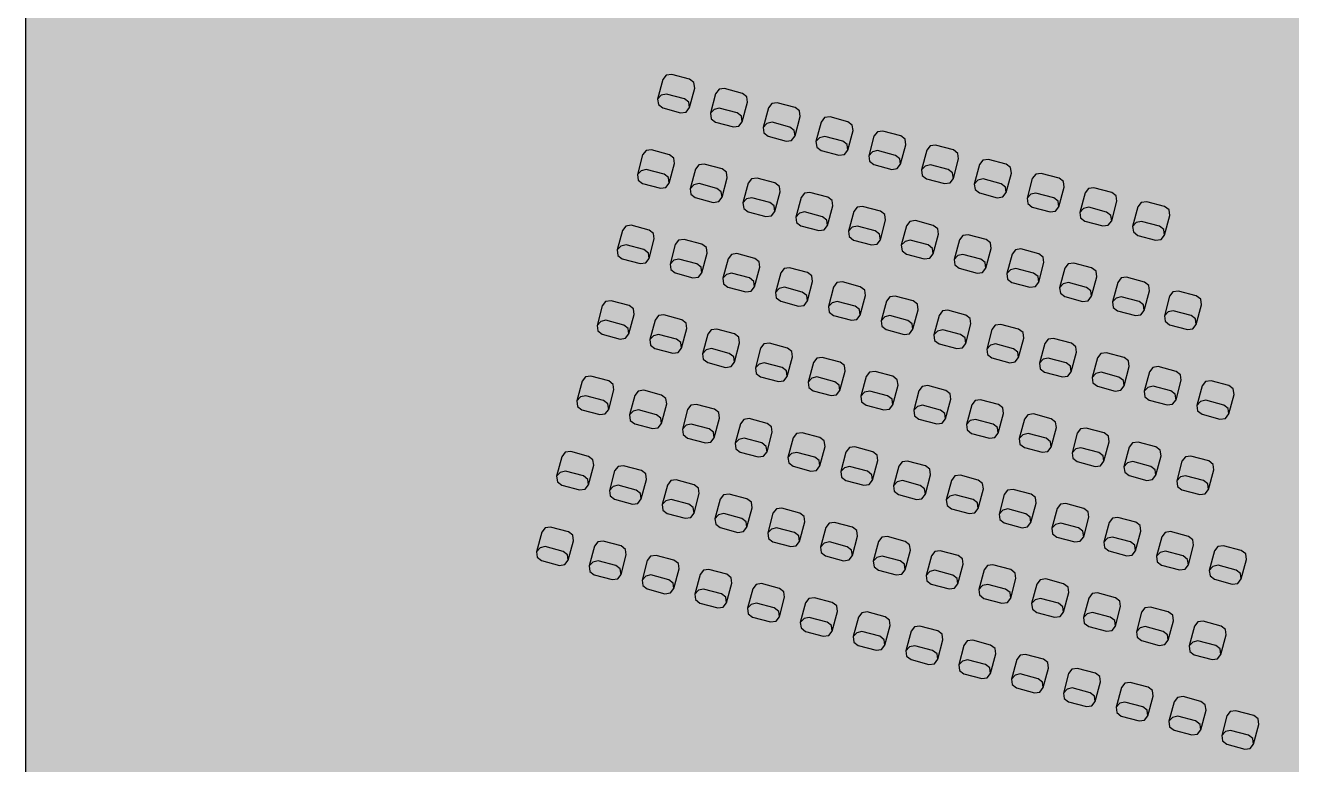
# Model space of a CAD drawing. Header units: feet. Extents: x 280 to 544, y 563 to 815.
# Drawn here: x 310.5 to 369, y 689.1 to 723.2 of the extents above; entities that cross this region are included whole.
import ezdxf

# ---------------------------------------------------------------- set-up
doc = ezdxf.new("R2010")
doc.units = ezdxf.units.FT
doc.header["$MEASUREMENT"] = 0
for name, color, linetype in [('Background', 7, 'Continuous'), ('Building', 7, 'Continuous'), ('Layer 1', 7, 'Continuous')]:
    doc.layers.add(name, color=color, linetype=linetype)

msp = doc.modelspace()

# ---------------------------------------------------------------- hatches: boundary and pattern name
at = {"layer": 'Background', "lineweight": 0, "true_color": 0xe6e6e6, "transparency": 33554687}
h = msp.add_hatch(color=254, dxfattribs=at)
h.dxf.hatch_style = 1
h.paths.add_polyline_path([(491.791, 760.881), (310.541, 760.881), (310.541, 592.714), (491.791, 592.714)])

# ---------------------------------------------------------------- linework, layer by layer
at = {"layer": 'Background', "color": 254, "lineweight": 0, "true_color": 0xe6e6e6, "transparency": 33554687}
msp.add_lwpolyline([(491.791, 760.881), (310.541, 760.881), (310.541, 592.714), (491.791, 592.714)], close=True, dxfattribs=at)
at = {"layer": 'Background', "color": 254, "lineweight": 25, "true_color": 0xe6e6e6}
msp.add_lwpolyline([(491.791, 760.881), (310.541, 760.881), (310.541, 592.714), (491.791, 592.714)], close=True, dxfattribs=at)
at = {"layer": 'Building', "color": 18, "lineweight": 25, "true_color": 0x000000}
msp.add_lwpolyline([(310.541, 760.881), (310.541, 591.967)], dxfattribs=at)
at = {"layer": 'Layer 1', "color": 18, "lineweight": 25, "true_color": 0x000000}
for points in [[(341.179, 719.422), (341.421, 720.324), (341.388, 720.577), (341.185, 720.732), (340.36, 720.953), (340.107, 720.92), (339.952, 720.717), (339.71, 719.816), (339.744, 719.563), (339.946, 719.407), (340.771, 719.186), (341.024, 719.22), (341.179, 719.422), (341.146, 719.675), (340.944, 719.83), (340.119, 720.051), (339.88, 719.994), (339.71, 719.816)], [(343.614, 718.77), (343.856, 719.671), (343.823, 719.924), (343.62, 720.079), (342.795, 720.3), (342.542, 720.267), (342.387, 720.065), (342.145, 719.163), (342.178, 718.91), (342.381, 718.755), (343.206, 718.534), (343.459, 718.567), (343.614, 718.77), (343.581, 719.023), (343.379, 719.178), (342.553, 719.399), (342.315, 719.341), (342.145, 719.163)], [(346.049, 718.117), (346.291, 719.019), (346.257, 719.272), (346.055, 719.427), (345.23, 719.648), (344.977, 719.615), (344.822, 719.412), (344.58, 718.511), (344.613, 718.258), (344.816, 718.103), (345.641, 717.881), (345.894, 717.915), (346.049, 718.117), (346.016, 718.37), (345.813, 718.525), (344.988, 718.746), (344.75, 718.689), (344.58, 718.511)], [(348.484, 717.465), (348.726, 718.366), (348.692, 718.619), (348.49, 718.774), (347.665, 718.996), (347.412, 718.962), (347.257, 718.76), (347.015, 717.858), (347.048, 717.605), (347.251, 717.45), (348.076, 717.229), (348.329, 717.262), (348.484, 717.465), (348.451, 717.718), (348.248, 717.873), (347.423, 718.094), (347.184, 718.036), (347.015, 717.858)], [(350.919, 716.812), (351.16, 717.714), (351.127, 717.967), (350.925, 718.122), (350.1, 718.343), (349.847, 718.31), (349.692, 718.108), (349.45, 717.206), (349.483, 716.953), (349.686, 716.798), (350.511, 716.577), (350.764, 716.61), (350.919, 716.812), (350.886, 717.065), (350.683, 717.221), (349.858, 717.442), (349.619, 717.384), (349.45, 717.206)], [(340.248, 715.945), (340.489, 716.846), (340.456, 717.099), (340.254, 717.254), (339.428, 717.476), (339.175, 717.442), (339.02, 717.24), (338.779, 716.338), (338.812, 716.085), (339.014, 715.93), (339.839, 715.709), (340.092, 715.742), (340.248, 715.945), (340.214, 716.198), (340.012, 716.353), (339.187, 716.574), (338.948, 716.516), (338.779, 716.338)], [(353.354, 716.16), (353.595, 717.061), (353.562, 717.314), (353.36, 717.47), (352.535, 717.691), (352.282, 717.657), (352.127, 717.455), (351.885, 716.553), (351.918, 716.3), (352.121, 716.145), (352.946, 715.924), (353.199, 715.957), (353.354, 716.16), (353.321, 716.413), (353.118, 716.568), (352.293, 716.789), (352.054, 716.731), (351.885, 716.553)], [(355.789, 715.507), (356.03, 716.409), (355.997, 716.662), (355.795, 716.817), (354.97, 717.038), (354.717, 717.005), (354.561, 716.803), (354.32, 715.901), (354.353, 715.648), (354.555, 715.493), (355.381, 715.272), (355.634, 715.305), (355.789, 715.507), (355.756, 715.76), (355.553, 715.916), (354.728, 716.137), (354.489, 716.079), (354.32, 715.901)], [(342.682, 715.292), (342.924, 716.194), (342.891, 716.447), (342.688, 716.602), (341.863, 716.823), (341.61, 716.79), (341.455, 716.587), (341.214, 715.686), (341.247, 715.433), (341.449, 715.278), (342.274, 715.057), (342.527, 715.09), (342.682, 715.292), (342.649, 715.545), (342.447, 715.701), (341.622, 715.922), (341.383, 715.864), (341.214, 715.686)], [(358.224, 714.855), (358.465, 715.757), (358.432, 716.01), (358.23, 716.165), (357.405, 716.386), (357.152, 716.353), (356.996, 716.15), (356.755, 715.249), (356.788, 714.996), (356.99, 714.84), (357.815, 714.619), (358.068, 714.653), (358.224, 714.855), (358.19, 715.108), (357.988, 715.263), (357.163, 715.484), (356.924, 715.427), (356.755, 715.249)], [(345.117, 714.64), (345.359, 715.541), (345.326, 715.794), (345.123, 715.95), (344.298, 716.171), (344.045, 716.137), (343.89, 715.935), (343.648, 715.033), (343.682, 714.78), (343.884, 714.625), (344.709, 714.404), (344.962, 714.437), (345.117, 714.64), (345.084, 714.893), (344.882, 715.048), (344.057, 715.269), (343.818, 715.211), (343.648, 715.033)], [(360.659, 714.202), (360.9, 715.104), (360.867, 715.357), (360.665, 715.512), (359.839, 715.733), (359.586, 715.7), (359.431, 715.498), (359.19, 714.596), (359.223, 714.343), (359.425, 714.188), (360.25, 713.967), (360.503, 714), (360.659, 714.202), (360.625, 714.455), (360.423, 714.611), (359.598, 714.832), (359.359, 714.774), (359.19, 714.596)], [(347.552, 713.987), (347.794, 714.889), (347.761, 715.142), (347.558, 715.297), (346.733, 715.518), (346.48, 715.485), (346.325, 715.283), (346.083, 714.381), (346.117, 714.128), (346.319, 713.973), (347.144, 713.752), (347.397, 713.785), (347.552, 713.987), (347.519, 714.24), (347.317, 714.396), (346.492, 714.617), (346.253, 714.559), (346.083, 714.381)], [(363.093, 713.55), (363.335, 714.452), (363.302, 714.705), (363.099, 714.86), (362.274, 715.081), (362.021, 715.048), (361.866, 714.845), (361.625, 713.944), (361.658, 713.691), (361.86, 713.536), (362.685, 713.314), (362.938, 713.348), (363.093, 713.55), (363.06, 713.803), (362.858, 713.958), (362.033, 714.179), (361.794, 714.122), (361.625, 713.944)], [(349.987, 713.335), (350.229, 714.236), (350.196, 714.489), (349.993, 714.645), (349.168, 714.866), (348.915, 714.833), (348.76, 714.63), (348.518, 713.729), (348.551, 713.476), (348.754, 713.32), (349.579, 713.099), (349.832, 713.132), (349.987, 713.335), (349.954, 713.588), (349.752, 713.743), (348.926, 713.964), (348.688, 713.907), (348.518, 713.729)], [(339.316, 712.467), (339.557, 713.369), (339.524, 713.622), (339.322, 713.777), (338.497, 713.998), (338.244, 713.965), (338.088, 713.763), (337.847, 712.861), (337.88, 712.608), (338.082, 712.453), (338.908, 712.232), (339.161, 712.265), (339.316, 712.467), (339.283, 712.72), (339.08, 712.876), (338.255, 713.097), (338.016, 713.039), (337.847, 712.861)], [(352.422, 712.682), (352.664, 713.584), (352.63, 713.837), (352.428, 713.992), (351.603, 714.213), (351.35, 714.18), (351.195, 713.978), (350.953, 713.076), (350.986, 712.823), (351.189, 712.668), (352.014, 712.447), (352.267, 712.48), (352.422, 712.682), (352.389, 712.935), (352.186, 713.091), (351.361, 713.312), (351.123, 713.254), (350.953, 713.076)], [(341.751, 711.815), (341.992, 712.716), (341.959, 712.969), (341.757, 713.125), (340.932, 713.346), (340.679, 713.313), (340.523, 713.11), (340.282, 712.209), (340.315, 711.956), (340.517, 711.8), (341.342, 711.579), (341.595, 711.612), (341.751, 711.815), (341.717, 712.068), (341.515, 712.223), (340.69, 712.444), (340.451, 712.387), (340.282, 712.209)], [(354.857, 712.03), (355.099, 712.932), (355.065, 713.185), (354.863, 713.34), (354.038, 713.561), (353.785, 713.528), (353.63, 713.325), (353.388, 712.424), (353.421, 712.171), (353.624, 712.016), (354.449, 711.794), (354.702, 711.828), (354.857, 712.03), (354.824, 712.283), (354.621, 712.438), (353.796, 712.659), (353.557, 712.602), (353.388, 712.424)], [(357.292, 711.378), (357.533, 712.279), (357.5, 712.532), (357.298, 712.687), (356.473, 712.908), (356.22, 712.875), (356.065, 712.673), (355.823, 711.771), (355.856, 711.518), (356.059, 711.363), (356.884, 711.142), (357.137, 711.175), (357.292, 711.378), (357.259, 711.631), (357.056, 711.786), (356.231, 712.007), (355.992, 711.949), (355.823, 711.771)], [(344.186, 711.162), (344.427, 712.064), (344.394, 712.317), (344.192, 712.472), (343.366, 712.693), (343.113, 712.66), (342.958, 712.458), (342.717, 711.556), (342.75, 711.303), (342.952, 711.148), (343.777, 710.927), (344.03, 710.96), (344.186, 711.162), (344.152, 711.415), (343.95, 711.571), (343.125, 711.792), (342.886, 711.734), (342.717, 711.556)], [(359.727, 710.725), (359.968, 711.627), (359.935, 711.88), (359.733, 712.035), (358.908, 712.256), (358.655, 712.223), (358.499, 712.02), (358.258, 711.119), (358.291, 710.866), (358.493, 710.711), (359.319, 710.49), (359.572, 710.523), (359.727, 710.725), (359.694, 710.978), (359.491, 711.134), (358.666, 711.355), (358.427, 711.297), (358.258, 711.119)], [(346.62, 710.51), (346.862, 711.412), (346.829, 711.665), (346.626, 711.82), (345.801, 712.041), (345.548, 712.008), (345.393, 711.805), (345.152, 710.904), (345.185, 710.651), (345.387, 710.495), (346.212, 710.274), (346.465, 710.308), (346.62, 710.51), (346.587, 710.763), (346.385, 710.918), (345.56, 711.139), (345.321, 711.082), (345.152, 710.904)], [(362.162, 710.073), (362.403, 710.974), (362.37, 711.227), (362.168, 711.383), (361.343, 711.604), (361.09, 711.57), (360.934, 711.368), (360.693, 710.466), (360.726, 710.213), (360.928, 710.058), (361.753, 709.837), (362.006, 709.87), (362.162, 710.073), (362.128, 710.326), (361.926, 710.481), (361.101, 710.702), (360.862, 710.644), (360.693, 710.466)], [(349.055, 709.858), (349.297, 710.759), (349.264, 711.012), (349.061, 711.167), (348.236, 711.388), (347.983, 711.355), (347.828, 711.153), (347.586, 710.251), (347.62, 709.998), (347.822, 709.843), (348.647, 709.622), (348.9, 709.655), (349.055, 709.858), (349.022, 710.111), (348.82, 710.266), (347.995, 710.487), (347.756, 710.429), (347.586, 710.251)], [(338.384, 708.99), (338.626, 709.892), (338.592, 710.145), (338.39, 710.3), (337.565, 710.521), (337.312, 710.488), (337.157, 710.285), (336.915, 709.384), (336.948, 709.131), (337.151, 708.975), (337.976, 708.754), (338.229, 708.788), (338.384, 708.99), (338.351, 709.243), (338.148, 709.398), (337.323, 709.619), (337.085, 709.562), (336.915, 709.384)], [(351.49, 709.205), (351.732, 710.107), (351.699, 710.36), (351.496, 710.515), (350.671, 710.736), (350.418, 710.703), (350.263, 710.5), (350.021, 709.599), (350.055, 709.346), (350.257, 709.191), (351.082, 708.97), (351.335, 709.003), (351.49, 709.205), (351.457, 709.458), (351.255, 709.614), (350.43, 709.835), (350.191, 709.777), (350.021, 709.599)], [(364.556, 709.431), (364.798, 710.333), (364.765, 710.586), (364.562, 710.741), (363.737, 710.962), (363.484, 710.929), (363.329, 710.726), (363.087, 709.825), (363.121, 709.572), (363.323, 709.417), (364.148, 709.195), (364.401, 709.229), (364.556, 709.431), (364.523, 709.684), (364.321, 709.839), (363.496, 710.06), (363.257, 710.003), (363.087, 709.825)], [(340.819, 708.338), (341.061, 709.239), (341.027, 709.492), (340.825, 709.647), (340, 709.868), (339.747, 709.835), (339.592, 709.633), (339.35, 708.731), (339.383, 708.478), (339.586, 708.323), (340.411, 708.102), (340.664, 708.135), (340.819, 708.338), (340.786, 708.591), (340.583, 708.746), (339.758, 708.967), (339.519, 708.909), (339.35, 708.731)], [(353.925, 708.553), (354.167, 709.454), (354.134, 709.707), (353.931, 709.862), (353.106, 710.084), (352.853, 710.05), (352.698, 709.848), (352.456, 708.946), (352.49, 708.693), (352.692, 708.538), (353.517, 708.317), (353.77, 708.35), (353.925, 708.553), (353.892, 708.806), (353.69, 708.961), (352.865, 709.182), (352.626, 709.124), (352.456, 708.946)], [(356.36, 707.9), (356.602, 708.802), (356.569, 709.055), (356.366, 709.21), (355.541, 709.431), (355.288, 709.398), (355.133, 709.196), (354.891, 708.294), (354.924, 708.041), (355.127, 707.886), (355.952, 707.665), (356.205, 707.698), (356.36, 707.9), (356.327, 708.153), (356.125, 708.309), (355.299, 708.53), (355.061, 708.472), (354.891, 708.294)], [(343.254, 707.685), (343.495, 708.587), (343.462, 708.84), (343.26, 708.995), (342.435, 709.216), (342.182, 709.183), (342.027, 708.98), (341.785, 708.079), (341.818, 707.826), (342.021, 707.671), (342.846, 707.449), (343.099, 707.483), (343.254, 707.685), (343.221, 707.938), (343.018, 708.093), (342.193, 708.314), (341.954, 708.257), (341.785, 708.079)], [(358.795, 707.248), (359.037, 708.149), (359.003, 708.402), (358.801, 708.558), (357.976, 708.779), (357.723, 708.746), (357.568, 708.543), (357.326, 707.642), (357.359, 707.389), (357.562, 707.233), (358.387, 707.012), (358.64, 707.045), (358.795, 707.248), (358.762, 707.501), (358.559, 707.656), (357.734, 707.877), (357.496, 707.82), (357.326, 707.642)], [(345.689, 707.033), (345.93, 707.934), (345.897, 708.187), (345.695, 708.342), (344.87, 708.564), (344.617, 708.53), (344.461, 708.328), (344.22, 707.426), (344.253, 707.173), (344.455, 707.018), (345.281, 706.797), (345.534, 706.83), (345.689, 707.033), (345.656, 707.286), (345.453, 707.441), (344.628, 707.662), (344.389, 707.604), (344.22, 707.426)], [(361.23, 706.595), (361.472, 707.497), (361.438, 707.75), (361.236, 707.905), (360.411, 708.126), (360.158, 708.093), (360.003, 707.891), (359.761, 706.989), (359.794, 706.736), (359.997, 706.581), (360.822, 706.36), (361.075, 706.393), (361.23, 706.595), (361.197, 706.848), (360.994, 707.004), (360.169, 707.225), (359.93, 707.167), (359.761, 706.989)], [(348.124, 706.38), (348.365, 707.282), (348.332, 707.535), (348.13, 707.69), (347.305, 707.911), (347.052, 707.878), (346.896, 707.676), (346.655, 706.774), (346.688, 706.521), (346.89, 706.366), (347.715, 706.145), (347.968, 706.178), (348.124, 706.38), (348.09, 706.633), (347.888, 706.789), (347.063, 707.01), (346.824, 706.952), (346.655, 706.774)], [(363.625, 705.954), (363.866, 706.855), (363.833, 707.108), (363.631, 707.264), (362.806, 707.485), (362.553, 707.451), (362.397, 707.249), (362.156, 706.347), (362.189, 706.094), (362.391, 705.939), (363.216, 705.718), (363.469, 705.751), (363.625, 705.954), (363.591, 706.207), (363.389, 706.362), (362.564, 706.583), (362.325, 706.525), (362.156, 706.347)], [(337.452, 705.513), (337.694, 706.414), (337.661, 706.667), (337.458, 706.822), (336.633, 707.044), (336.38, 707.01), (336.225, 706.808), (335.983, 705.906), (336.017, 705.653), (336.219, 705.498), (337.044, 705.277), (337.297, 705.31), (337.452, 705.513), (337.419, 705.766), (337.217, 705.921), (336.392, 706.142), (336.153, 706.084), (335.983, 705.906)], [(350.559, 705.728), (350.8, 706.629), (350.767, 706.882), (350.565, 707.038), (349.739, 707.259), (349.486, 707.225), (349.331, 707.023), (349.09, 706.121), (349.123, 705.868), (349.325, 705.713), (350.15, 705.492), (350.403, 705.525), (350.559, 705.728), (350.525, 705.981), (350.323, 706.136), (349.498, 706.357), (349.259, 706.299), (349.09, 706.121)], [(339.887, 704.86), (340.129, 705.762), (340.096, 706.015), (339.893, 706.17), (339.068, 706.391), (338.815, 706.358), (338.66, 706.155), (338.418, 705.254), (338.451, 705.001), (338.654, 704.846), (339.479, 704.625), (339.732, 704.658), (339.887, 704.86), (339.854, 705.113), (339.652, 705.269), (338.826, 705.49), (338.588, 705.432), (338.418, 705.254)], [(352.993, 705.075), (353.235, 705.977), (353.202, 706.23), (352.999, 706.385), (352.174, 706.606), (351.921, 706.573), (351.766, 706.371), (351.525, 705.469), (351.558, 705.216), (351.76, 705.061), (352.585, 704.84), (352.838, 704.873), (352.993, 705.075), (352.96, 705.328), (352.758, 705.484), (351.933, 705.705), (351.694, 705.647), (351.525, 705.469)], [(366.06, 705.301), (366.301, 706.203), (366.268, 706.456), (366.066, 706.611), (365.24, 706.832), (364.987, 706.799), (364.832, 706.597), (364.591, 705.695), (364.624, 705.442), (364.826, 705.287), (365.651, 705.066), (365.904, 705.099), (366.06, 705.301), (366.026, 705.554), (365.824, 705.71), (364.999, 705.931), (364.76, 705.873), (364.591, 705.695)], [(342.322, 704.208), (342.564, 705.109), (342.53, 705.362), (342.328, 705.518), (341.503, 705.739), (341.25, 705.705), (341.095, 705.503), (340.853, 704.601), (340.886, 704.348), (341.089, 704.193), (341.914, 703.972), (342.167, 704.005), (342.322, 704.208), (342.289, 704.461), (342.086, 704.616), (341.261, 704.837), (341.023, 704.779), (340.853, 704.601)], [(355.428, 704.423), (355.67, 705.325), (355.637, 705.578), (355.434, 705.733), (354.609, 705.954), (354.356, 705.921), (354.201, 705.718), (353.959, 704.817), (353.993, 704.564), (354.195, 704.408), (355.02, 704.187), (355.273, 704.221), (355.428, 704.423), (355.395, 704.676), (355.193, 704.831), (354.368, 705.052), (354.129, 704.995), (353.959, 704.817)], [(357.863, 703.77), (358.105, 704.672), (358.072, 704.925), (357.869, 705.08), (357.044, 705.301), (356.791, 705.268), (356.636, 705.066), (356.394, 704.164), (356.428, 703.911), (356.63, 703.756), (357.455, 703.535), (357.708, 703.568), (357.863, 703.77), (357.83, 704.023), (357.628, 704.179), (356.803, 704.4), (356.564, 704.342), (356.394, 704.164)], [(344.757, 703.555), (344.999, 704.457), (344.965, 704.71), (344.763, 704.865), (343.938, 705.086), (343.685, 705.053), (343.53, 704.851), (343.288, 703.949), (343.321, 703.696), (343.524, 703.541), (344.349, 703.32), (344.602, 703.353), (344.757, 703.555), (344.724, 703.808), (344.521, 703.964), (343.696, 704.185), (343.457, 704.127), (343.288, 703.949)], [(360.298, 703.118), (360.54, 704.02), (360.507, 704.273), (360.304, 704.428), (359.479, 704.649), (359.226, 704.616), (359.071, 704.413), (358.829, 703.512), (358.862, 703.259), (359.065, 703.104), (359.89, 702.882), (360.143, 702.916), (360.298, 703.118), (360.265, 703.371), (360.063, 703.526), (359.237, 703.747), (358.999, 703.69), (358.829, 703.512)], [(347.192, 702.903), (347.434, 703.804), (347.4, 704.057), (347.198, 704.213), (346.373, 704.434), (346.12, 704.401), (345.965, 704.198), (345.723, 703.297), (345.756, 703.044), (345.959, 702.888), (346.784, 702.667), (347.037, 702.7), (347.192, 702.903), (347.159, 703.156), (346.956, 703.311), (346.131, 703.532), (345.892, 703.475), (345.723, 703.297)], [(362.693, 702.476), (362.935, 703.378), (362.901, 703.631), (362.699, 703.786), (361.874, 704.007), (361.621, 703.974), (361.466, 703.772), (361.224, 702.87), (361.257, 702.617), (361.46, 702.462), (362.285, 702.241), (362.538, 702.274), (362.693, 702.476), (362.66, 702.729), (362.457, 702.885), (361.632, 703.106), (361.393, 703.048), (361.224, 702.87)], [(336.521, 702.035), (336.762, 702.937), (336.729, 703.19), (336.527, 703.345), (335.701, 703.566), (335.448, 703.533), (335.293, 703.331), (335.052, 702.429), (335.085, 702.176), (335.287, 702.021), (336.112, 701.8), (336.365, 701.833), (336.521, 702.035), (336.487, 702.288), (336.285, 702.444), (335.46, 702.665), (335.221, 702.607), (335.052, 702.429)], [(349.627, 702.25), (349.868, 703.152), (349.835, 703.405), (349.633, 703.56), (348.808, 703.781), (348.555, 703.748), (348.4, 703.546), (348.158, 702.644), (348.191, 702.391), (348.394, 702.236), (349.219, 702.015), (349.472, 702.048), (349.627, 702.25), (349.594, 702.503), (349.391, 702.659), (348.566, 702.88), (348.327, 702.822), (348.158, 702.644)], [(338.955, 701.383), (339.197, 702.284), (339.164, 702.537), (338.961, 702.693), (338.136, 702.914), (337.883, 702.881), (337.728, 702.678), (337.487, 701.777), (337.52, 701.524), (337.722, 701.368), (338.547, 701.147), (338.8, 701.18), (338.955, 701.383), (338.922, 701.636), (338.72, 701.791), (337.895, 702.012), (337.656, 701.955), (337.487, 701.777)], [(352.062, 701.598), (352.303, 702.5), (352.27, 702.753), (352.068, 702.908), (351.243, 703.129), (350.99, 703.096), (350.834, 702.893), (350.593, 701.992), (350.626, 701.739), (350.828, 701.584), (351.654, 701.362), (351.907, 701.396), (352.062, 701.598), (352.029, 701.851), (351.826, 702.006), (351.001, 702.227), (350.762, 702.17), (350.593, 701.992)], [(365.128, 701.824), (365.369, 702.726), (365.336, 702.979), (365.134, 703.134), (364.309, 703.355), (364.056, 703.322), (363.901, 703.119), (363.659, 702.218), (363.692, 701.965), (363.895, 701.809), (364.72, 701.588), (364.973, 701.622), (365.128, 701.824), (365.095, 702.077), (364.892, 702.232), (364.067, 702.453), (363.828, 702.396), (363.659, 702.218)], [(341.39, 700.73), (341.632, 701.632), (341.599, 701.885), (341.396, 702.04), (340.571, 702.261), (340.318, 702.228), (340.163, 702.026), (339.921, 701.124), (339.955, 700.871), (340.157, 700.716), (340.982, 700.495), (341.235, 700.528), (341.39, 700.73), (341.357, 700.983), (341.155, 701.139), (340.33, 701.36), (340.091, 701.302), (339.921, 701.124)], [(354.497, 700.946), (354.738, 701.847), (354.705, 702.1), (354.503, 702.255), (353.678, 702.476), (353.425, 702.443), (353.269, 702.241), (353.028, 701.339), (353.061, 701.086), (353.263, 700.931), (354.088, 700.71), (354.341, 700.743), (354.497, 700.946), (354.463, 701.199), (354.261, 701.354), (353.436, 701.575), (353.197, 701.517), (353.028, 701.339)], [(356.932, 700.293), (357.173, 701.195), (357.14, 701.448), (356.938, 701.603), (356.112, 701.824), (355.859, 701.791), (355.704, 701.588), (355.463, 700.687), (355.496, 700.434), (355.698, 700.279), (356.523, 700.058), (356.776, 700.091), (356.932, 700.293), (356.898, 700.546), (356.696, 700.702), (355.871, 700.923), (355.632, 700.865), (355.463, 700.687)], [(343.825, 700.078), (344.067, 700.98), (344.034, 701.233), (343.831, 701.388), (343.006, 701.609), (342.753, 701.576), (342.598, 701.373), (342.356, 700.472), (342.39, 700.219), (342.592, 700.063), (343.417, 699.842), (343.67, 699.876), (343.825, 700.078), (343.792, 700.331), (343.59, 700.486), (342.765, 700.707), (342.526, 700.65), (342.356, 700.472)], [(359.366, 699.641), (359.608, 700.542), (359.575, 700.795), (359.372, 700.951), (358.547, 701.172), (358.294, 701.138), (358.139, 700.936), (357.898, 700.034), (357.931, 699.781), (358.133, 699.626), (358.958, 699.405), (359.211, 699.438), (359.366, 699.641), (359.333, 699.894), (359.131, 700.049), (358.306, 700.27), (358.067, 700.212), (357.898, 700.034)], [(346.26, 699.426), (346.502, 700.327), (346.469, 700.58), (346.266, 700.735), (345.441, 700.956), (345.188, 700.923), (345.033, 700.721), (344.791, 699.819), (344.824, 699.566), (345.027, 699.411), (345.852, 699.19), (346.105, 699.223), (346.26, 699.426), (346.227, 699.679), (346.025, 699.834), (345.199, 700.055), (344.961, 699.997), (344.791, 699.819)], [(361.761, 698.999), (362.003, 699.901), (361.97, 700.154), (361.767, 700.309), (360.942, 700.53), (360.689, 700.497), (360.534, 700.294), (360.292, 699.393), (360.325, 699.14), (360.528, 698.985), (361.353, 698.763), (361.606, 698.797), (361.761, 698.999), (361.728, 699.252), (361.526, 699.407), (360.7, 699.628), (360.462, 699.571), (360.292, 699.393)], [(335.589, 698.558), (335.83, 699.46), (335.797, 699.713), (335.595, 699.868), (334.77, 700.089), (334.517, 700.056), (334.361, 699.853), (334.12, 698.952), (334.153, 698.699), (334.355, 698.543), (335.181, 698.322), (335.434, 698.356), (335.589, 698.558), (335.556, 698.811), (335.353, 698.966), (334.528, 699.187), (334.289, 699.13), (334.12, 698.952)], [(348.695, 698.773), (348.937, 699.675), (348.903, 699.928), (348.701, 700.083), (347.876, 700.304), (347.623, 700.271), (347.468, 700.068), (347.226, 699.167), (347.259, 698.914), (347.462, 698.759), (348.287, 698.538), (348.54, 698.571), (348.695, 698.773), (348.662, 699.026), (348.459, 699.182), (347.634, 699.403), (347.396, 699.345), (347.226, 699.167)], [(338.024, 697.906), (338.265, 698.807), (338.232, 699.06), (338.03, 699.215), (337.205, 699.436), (336.952, 699.403), (336.796, 699.201), (336.555, 698.299), (336.588, 698.046), (336.79, 697.891), (337.615, 697.67), (337.868, 697.703), (338.024, 697.906), (337.99, 698.159), (337.788, 698.314), (336.963, 698.535), (336.724, 698.477), (336.555, 698.299)], [(351.13, 698.121), (351.372, 699.022), (351.338, 699.275), (351.136, 699.43), (350.311, 699.652), (350.058, 699.618), (349.903, 699.416), (349.661, 698.514), (349.694, 698.261), (349.897, 698.106), (350.722, 697.885), (350.975, 697.918), (351.13, 698.121), (351.097, 698.374), (350.894, 698.529), (350.069, 698.75), (349.83, 698.692), (349.661, 698.514)], [(364.196, 698.347), (364.438, 699.248), (364.404, 699.501), (364.202, 699.656), (363.377, 699.878), (363.124, 699.844), (362.969, 699.642), (362.727, 698.74), (362.76, 698.487), (362.963, 698.332), (363.788, 698.111), (364.041, 698.144), (364.196, 698.347), (364.163, 698.6), (363.96, 698.755), (363.135, 698.976), (362.897, 698.918), (362.727, 698.74)], [(340.459, 697.253), (340.7, 698.155), (340.667, 698.408), (340.465, 698.563), (339.639, 698.784), (339.386, 698.751), (339.231, 698.548), (338.99, 697.647), (339.023, 697.394), (339.225, 697.239), (340.05, 697.017), (340.303, 697.051), (340.459, 697.253), (340.425, 697.506), (340.223, 697.661), (339.398, 697.882), (339.159, 697.825), (338.99, 697.647)], [(353.565, 697.468), (353.806, 698.37), (353.773, 698.623), (353.571, 698.778), (352.746, 698.999), (352.493, 698.966), (352.338, 698.764), (352.096, 697.862), (352.129, 697.609), (352.332, 697.454), (353.157, 697.233), (353.41, 697.266), (353.565, 697.468), (353.532, 697.721), (353.329, 697.877), (352.504, 698.098), (352.265, 698.04), (352.096, 697.862)], [(366.631, 697.694), (366.873, 698.596), (366.839, 698.849), (366.637, 699.004), (365.812, 699.225), (365.559, 699.192), (365.404, 698.99), (365.162, 698.088), (365.195, 697.835), (365.398, 697.68), (366.223, 697.459), (366.476, 697.492), (366.631, 697.694), (366.598, 697.947), (366.395, 698.103), (365.57, 698.324), (365.331, 698.266), (365.162, 698.088)], [(342.893, 696.601), (343.135, 697.502), (343.102, 697.755), (342.899, 697.91), (342.074, 698.132), (341.821, 698.098), (341.666, 697.896), (341.425, 696.994), (341.458, 696.741), (341.66, 696.586), (342.485, 696.365), (342.738, 696.398), (342.893, 696.601), (342.86, 696.854), (342.658, 697.009), (341.833, 697.23), (341.594, 697.172), (341.425, 696.994)], [(356, 696.816), (356.241, 697.717), (356.208, 697.97), (356.006, 698.126), (355.181, 698.347), (354.928, 698.314), (354.772, 698.111), (354.531, 697.21), (354.564, 696.957), (354.766, 696.801), (355.592, 696.58), (355.845, 696.613), (356, 696.816), (355.967, 697.069), (355.764, 697.224), (354.939, 697.445), (354.7, 697.388), (354.531, 697.21)], [(358.435, 696.163), (358.676, 697.065), (358.643, 697.318), (358.441, 697.473), (357.616, 697.694), (357.363, 697.661), (357.207, 697.459), (356.966, 696.557), (356.999, 696.304), (357.201, 696.149), (358.026, 695.928), (358.279, 695.961), (358.435, 696.163), (358.401, 696.416), (358.199, 696.572), (357.374, 696.793), (357.135, 696.735), (356.966, 696.557)], [(345.328, 695.948), (345.57, 696.85), (345.537, 697.103), (345.334, 697.258), (344.509, 697.479), (344.256, 697.446), (344.101, 697.244), (343.86, 696.342), (343.893, 696.089), (344.095, 695.934), (344.92, 695.713), (345.173, 695.746), (345.328, 695.948), (345.295, 696.201), (345.093, 696.357), (344.268, 696.578), (344.029, 696.52), (343.86, 696.342)], [(360.829, 695.522), (361.071, 696.423), (361.038, 696.676), (360.835, 696.832), (360.01, 697.053), (359.757, 697.019), (359.602, 696.817), (359.361, 695.915), (359.394, 695.662), (359.596, 695.507), (360.421, 695.286), (360.674, 695.319), (360.829, 695.522), (360.796, 695.775), (360.594, 695.93), (359.769, 696.151), (359.53, 696.093), (359.361, 695.915)], [(347.763, 695.296), (348.005, 696.197), (347.972, 696.45), (347.769, 696.606), (346.944, 696.827), (346.691, 696.793), (346.536, 696.591), (346.294, 695.689), (346.328, 695.436), (346.53, 695.281), (347.355, 695.06), (347.608, 695.093), (347.763, 695.296), (347.73, 695.549), (347.528, 695.704), (346.703, 695.925), (346.464, 695.867), (346.294, 695.689)], [(363.264, 694.869), (363.506, 695.771), (363.473, 696.024), (363.27, 696.179), (362.445, 696.4), (362.192, 696.367), (362.037, 696.165), (361.795, 695.263), (361.829, 695.01), (362.031, 694.855), (362.856, 694.634), (363.109, 694.667), (363.264, 694.869), (363.231, 695.122), (363.029, 695.278), (362.204, 695.499), (361.965, 695.441), (361.795, 695.263)], [(350.198, 694.643), (350.44, 695.545), (350.407, 695.798), (350.204, 695.953), (349.379, 696.174), (349.126, 696.141), (348.971, 695.939), (348.729, 695.037), (348.763, 694.784), (348.965, 694.629), (349.79, 694.408), (350.043, 694.441), (350.198, 694.643), (350.165, 694.896), (349.963, 695.052), (349.138, 695.273), (348.899, 695.215), (348.729, 695.037)], [(352.633, 693.991), (352.875, 694.893), (352.842, 695.146), (352.639, 695.301), (351.814, 695.522), (351.561, 695.489), (351.406, 695.286), (351.164, 694.385), (351.197, 694.132), (351.4, 693.976), (352.225, 693.755), (352.478, 693.789), (352.633, 693.991), (352.6, 694.244), (352.398, 694.399), (351.572, 694.62), (351.334, 694.563), (351.164, 694.385)], [(365.699, 694.217), (365.941, 695.118), (365.908, 695.371), (365.705, 695.527), (364.88, 695.748), (364.627, 695.715), (364.472, 695.512), (364.23, 694.611), (364.264, 694.358), (364.466, 694.202), (365.291, 693.981), (365.544, 694.014), (365.699, 694.217), (365.666, 694.47), (365.464, 694.625), (364.639, 694.846), (364.4, 694.789), (364.23, 694.611)], [(355.068, 693.338), (355.31, 694.24), (355.276, 694.493), (355.074, 694.648), (354.249, 694.869), (353.996, 694.836), (353.841, 694.634), (353.599, 693.732), (353.632, 693.479), (353.835, 693.324), (354.66, 693.103), (354.913, 693.136), (355.068, 693.338), (355.035, 693.591), (354.832, 693.747), (354.007, 693.968), (353.769, 693.91), (353.599, 693.732)], [(357.503, 692.686), (357.745, 693.588), (357.711, 693.841), (357.509, 693.996), (356.684, 694.217), (356.431, 694.184), (356.276, 693.981), (356.034, 693.08), (356.067, 692.827), (356.27, 692.672), (357.095, 692.45), (357.348, 692.484), (357.503, 692.686), (357.47, 692.939), (357.267, 693.094), (356.442, 693.315), (356.203, 693.258), (356.034, 693.08)], [(359.898, 692.044), (360.139, 692.946), (360.106, 693.199), (359.904, 693.354), (359.079, 693.575), (358.826, 693.542), (358.67, 693.34), (358.429, 692.438), (358.462, 692.185), (358.664, 692.03), (359.489, 691.809), (359.742, 691.842), (359.898, 692.044), (359.864, 692.297), (359.662, 692.453), (358.837, 692.674), (358.598, 692.616), (358.429, 692.438)], [(362.333, 691.392), (362.574, 692.294), (362.541, 692.547), (362.339, 692.702), (361.513, 692.923), (361.26, 692.89), (361.105, 692.687), (360.864, 691.786), (360.897, 691.533), (361.099, 691.377), (361.924, 691.156), (362.177, 691.19), (362.333, 691.392), (362.299, 691.645), (362.097, 691.8), (361.272, 692.021), (361.033, 691.964), (360.864, 691.786)], [(364.767, 690.74), (365.009, 691.641), (364.976, 691.894), (364.773, 692.049), (363.948, 692.27), (363.695, 692.237), (363.54, 692.035), (363.299, 691.133), (363.332, 690.88), (363.534, 690.725), (364.359, 690.504), (364.612, 690.537), (364.767, 690.74), (364.734, 690.993), (364.532, 691.148), (363.707, 691.369), (363.468, 691.311), (363.299, 691.133)], [(367.202, 690.087), (367.444, 690.989), (367.411, 691.242), (367.208, 691.397), (366.383, 691.618), (366.13, 691.585), (365.975, 691.382), (365.733, 690.481), (365.767, 690.228), (365.969, 690.073), (366.794, 689.852), (367.047, 689.885), (367.202, 690.087), (367.169, 690.34), (366.967, 690.496), (366.142, 690.717), (365.903, 690.659), (365.733, 690.481)]]:
    msp.add_lwpolyline(points, dxfattribs=at)

doc.saveas('drawing.dxf')
